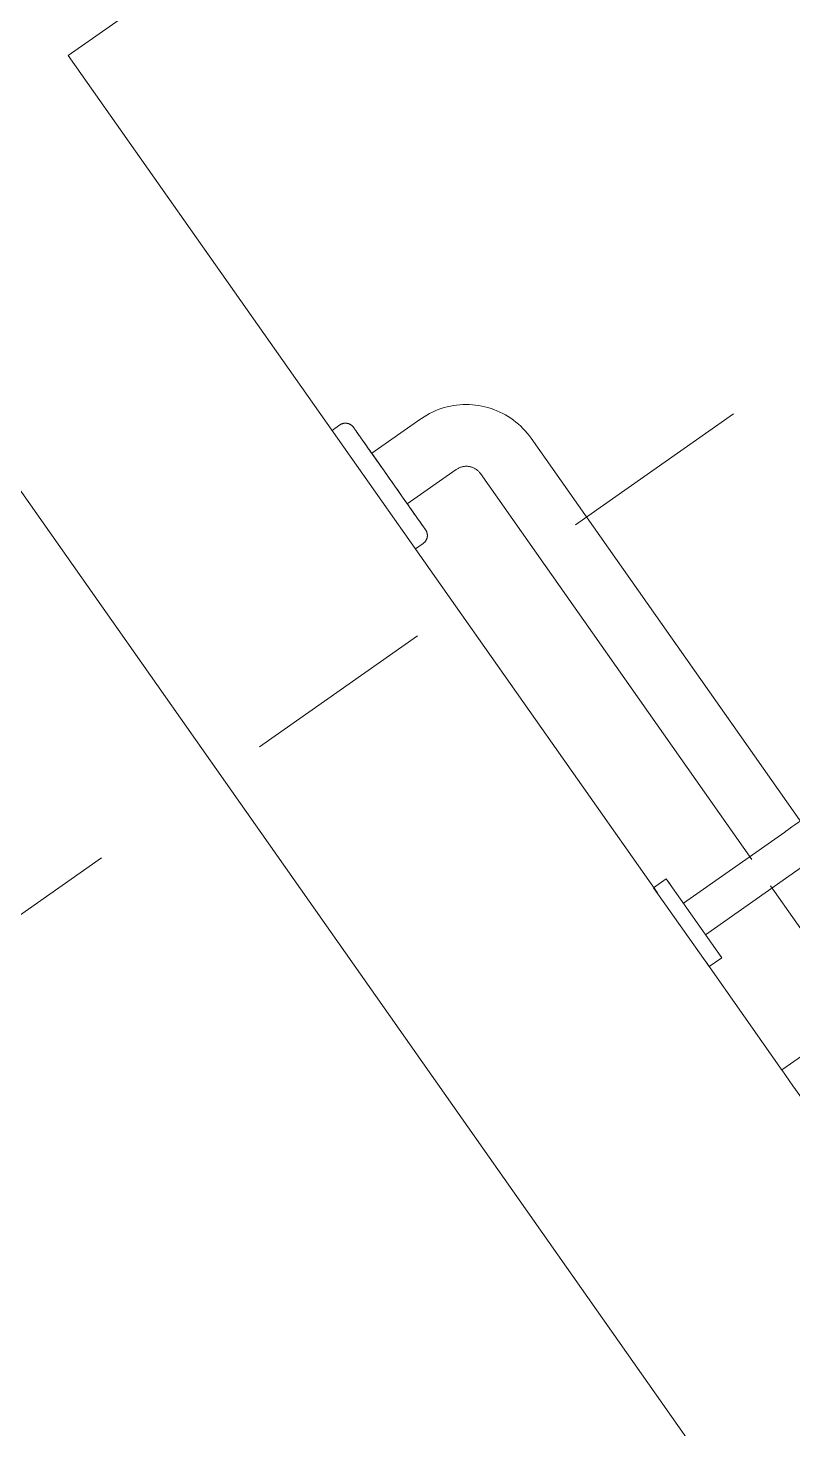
# Model space of a CAD drawing. Extents: x 274235 to 276654, y 142848 to 144425.
# Drawn here: x 276106.393 to 276106.789, y 143066.257 to 143066.983 of the extents above; entities that cross this region are included whole.
import ezdxf

# ---------------------------------------------------------------- set-up
doc = ezdxf.new("R2010")
doc.units = 0
doc.header["$LTSCALE"] = 1.5
doc.linetypes.add('ACM-G-CENTER', pattern=[50.800000000000004, 31.75, -6.350000000000001, 6.350000000000001, -6.350000000000001])
doc.layers.get('0').update_dxf_attribs({"linetype": 'CONTINUOUS', "lineweight": 0})
for name, color, linetype, lineweight in [('_ACM-A-EQPM', 3, 'CONTINUOUS', 5), ('_ACM-A-FLOR-SPCL', 1, 'CONTINUOUS', 5), ('_ACM-A-GRID', 3, 'CONTINUOUS', 5), ('_ACM-A-WALL-FULL', 6, 'CONTINUOUS', 13)]:
    doc.layers.add(name, color=color, linetype=linetype, lineweight=lineweight)

# ---------------------------------------------------------------- blocks, each defined once
blk = doc.blocks.new('FP_237-F5_Working')
at = {"layer": '_ACM-A-FLOR-SPCL'}
blk.add_line((109.9999999998017, 12.77113572671269), (109.9999999998017, 76.8660826688003), dxfattribs=at)
blk = doc.blocks.new('FP_238-F5_Working')
at = {"layer": '_ACM-A-FLOR-SPCL'}
blk.add_line((89.99999999980628, 76.86608266883495), (89.99999999980628, 12.77113572674734), dxfattribs=at)
blk = doc.blocks.new('FP_239-F5_Working')
at = {"layer": '_ACM-A-FLOR-SPCL', "flags": 128}
blk.add_lwpolyline([(109.9999999998017, -37.22886427331059), (109.9999999998017, -37.18886960632899), (109.9999999998017, -37.0689495884164), (109.9999999998017, -36.86929606599633), (109.9999999997324, -36.59022844207703), (109.9999999998017, -36.2321931653114), (109.9999999998017, -35.79576301589386), (109.9999999998017, -35.28163618881363), (109.9999999998017, -34.69063517737541), (109.9999999997324, -34.02370545719532), (109.9999999997324, -33.28191397344417), (109.9999999998017, -32.46644743424886), (109.9999999998017, -31.57861041229635), (109.9999999997324, -30.61982325716981), (109.9999999998017, -29.59161982396117), (109.9999999998017, -28.49564501878385), (109.9999999998017, -27.33365216752691), (109.9999999998017, -26.10750021083068), (109.9999999998017, -24.81915073030841), (109.9999999998017, -23.47066481034535), (109.9999999998017, -22.06419974067303), (109.9999999998017, -20.60200556536702), (109.9999999998017, -19.08642148322333), (109.9999999998017, -17.51987210543894), (109.9999999998017, -15.90486357693762), (109.9999999998017, -14.24397956671228), (109.9999999998017, -12.53987713487622), (109.9999999998017, -10.79528248196793), (109.9999999998017, -9.01298658712758), (109.9999999998017, -7.195840743600456), (109.9999999998017, -5.346751997111551), (109.9999999998017, -3.468678495254426), (109.9999999998017, -1.564624754894066), (109.9999999998017, 0.3623631440998906), (109.9999999998017, 2.309202432136408), (109.9999999998017, 4.272778581713101), (109.9999999998017, 6.249950289783192), (109.9999999997324, 8.237554503471802), (109.9999999998017, 10.23241148002817), (109.9999999998017, 12.23132987380623), (109.9999999998017, 12.77113572671269)], dxfattribs=at)
blk = doc.blocks.new('SHOWER_hand_held - HYTP-020-V233-F5_Working')
at = {"layer": '_ACM-A-FLOR-SPCL'}
for p, q in [((-1.609866158038909e-12, 84.86608267014233), (-10.00000000000154, 84.86608267014233)), ((9.999999999999016, 84.86608267014233), (-1.037978149715224e-12, 84.86608267014233)), ((9.999999999755165, 29.39065137155058), (9.999999999755165, 84.86608266879848)), ((9.999999999755165, 29.39065137155058), (9.999999999755165, 84.86608266879848)), ((75.42822889643976, 84.86608266879848), (75.42822889643976, 76.8660826688003)), ((125.4282288966806, 84.86608267014087), (75.42822889668064, 84.86608267014087)), ((78.77759380206967, 84.86608267014087), (75.42822889668064, 84.86608267014087)), ((125.4282288966806, 84.86608267014087), (122.0788639912916, 84.86608267014087)), ((125.4282288964631, 76.86608266883495), (125.4282288964631, 84.86608266883313)), ((75.42822889668064, 76.86608267014164), (78.77759380206962, 76.86608267014164)), ((75.42822889668064, 76.86608267014164), (125.4282288966806, 76.86608267014164)), ((122.0788639912915, 76.86608267014164), (125.4282288966806, 76.86608267014164))]:
    blk.add_line(p, q, dxfattribs=at)
for name in ['FP_238-F5_Working', 'FP_237-F5_Working', 'FP_239-F5_Working']:
    blk.add_blockref(name, (0, 0), dxfattribs=at)
blk = doc.blocks.new('GRAB_RAIL_horiz - FIRT-003-2091566-F5_Working')
at = {"layer": '_ACM-A-EQPM'}
for p, q in [((268.9505528842906, 81.99999999994671), (25.00000000106852, 81.99999999994671)), ((365.3567834181754, 81.99999999994671), (286.0494471038882, 81.99999999994671)), ((425.0000000010816, 81.99999999994671), (389.643216586019, 81.99999999994671)), ((25.00000000108585, 49.99999999995398), (269.387573632767, 49.99999999995398)), ((286.1602540399675, 49.99999999995398), (367.685867495459, 49.99999999995398)), ((387.3141325087875, 49.99999999995398), (425.0000000010988, 49.99999999995398)), ((-15.99999999892216, 40.9999999999387), (-15.99999999890483, 9.999999999893772)), ((16.00000000108789, 9.999999999893772), (16.00000000107057, 40.9999999999387)), ((434.0000000011141, 40.9999999999387), (434.0000000011141, 9.999999999893772)), ((466.0000000011242, 9.999999999893772), (466.0000000010896, 40.9999999998694)), ((-16.00000000001233, 10.00000000002123), (15.99999999998771, 10.00000000002123)), ((-16.00000000001233, 10.00000000002123), (-15.45481322063743, 10.00000000002123)), ((15.45481322061278, 10.00000000002123), (15.99999999998771, 10.00000000002123)), ((434, 10.00000000002015), (434.5451867793749, 10.00000000002015)), ((434, 10.00000000002015), (466.0000000000001, 10.00000000002015)), ((465.4548132206251, 10.00000000002015), (466.0000000000001, 10.00000000002015)), ((-37.49999999889128, 4.999999999946886), (-37.49999999889128, -6.930349627509713e-11)), ((37.50000000110899, -1.386069925501943e-10), (37.50000000110899, 4.999999999946886)), ((412.5000000011277, 4.999999999946886), (412.5000000011277, -1.386069925501943e-10)), ((487.5000000010587, -6.930349627509713e-11), (487.5000000010587, 4.999999999946886))]:
    blk.add_line(p, q, dxfattribs=at)
at = {"layer": '_ACM-A-EQPM', "flags": 128}
for points in [[(25.00000000106852, 81.99999999994671), (23.360437299453, 81.96720437304467), (21.72349754838124, 81.86886995834247), (20.09179950222624, 81.70515406999475), (18.46795352993249, 81.47631861831924), (16.85455743849275, 81.18272969141162), (15.25419231759702, 80.82485696883796), (13.66941840995851, 80.40327297066197), (12.10277101585816, 79.91865214132213), (10.55675643681102, 79.37176977071486), (9.033847966462918, 78.76350075407773), (7.536481933395499, 78.09481819192024), (6.067053803878752, 77.36679183388314), (4.627914349526281, 76.58058636673414), (3.22136588633316, 75.73745955148989), (1.849658591888147, 74.83876021125835), (0.5149869052476334, 73.88592607312785), (-0.7805139836502804, 72.88048146867713), (-2.034771549712559, 71.82403489470016), (-3.245779248465033, 70.71827644031383), (-4.411599725791848, 69.56497508315134), (-5.530367917724925, 68.36597585942327), (-6.600294033751561, 67.12319691207377), (-7.619666420417571, 65.83862642229887), (-8.586854299248534, 64.51431942893196), (-9.50031037600911, 63.15239454054718), (-10.35857331589473, 61.75503054644923), (-11.16027008119049, 60.32446293105404), (-11.90411812812272, 58.86298029720456), (-12.58892745853696, 57.37292070556014), (-13.21360252356108, 55.85666793345518), (-13.77714397634268, 54.31664766195936), (-14.27865027074213, 52.75532359481258), (-14.71731910372892, 51.17519351762021), (-15.09244869877844, 49.578785301467), (-15.40343892841538, 47.96865285885015), (-15.64979227472554, 46.34737205816892), (-15.83111462494262, 44.71753660293871), (-15.94711590188481, 43.08175388217497), (-15.99761052835752, 41.4426407992929), (-15.99999999892216, 40.9999999999387)], [(466.0000000010896, 40.9999999998694), (465.9672043742221, 42.63956270158888), (465.8688699594853, 44.27650245267796), (465.7051540711029, 45.90820049883296), (465.4763186195141, 47.53204647112671), (465.1827296925891, 49.14544256258377), (464.8248569700154, 50.74580768347951), (464.4032729718568, 52.33058159106604), (463.918652142465, 53.89722898513173), (463.3717697718751, 55.4432435641962), (462.7635007552205, 56.96615203457895), (462.0948181931324, 58.46351806762905), (461.3667918350779, 59.93294619707649), (460.5805863679116, 61.37208565151559), (459.7374595526501, 62.77863411467406), (458.8387602123839, 64.15034140910176), (457.88592607434, 65.48501309579424), (456.8804814698893, 66.78051398469215), (455.8240348959123, 68.03477155071978), (454.7182764414913, 69.24577924947225), (453.5649750843115, 70.41159972679907), (452.3659758606008, 71.53036791874948), (451.1231969132513, 72.60029403474145), (449.8386264234763, 73.61966642139014), (448.5143194300401, 74.58685430027309), (447.15239454169, 75.50031037706832), (445.7550305476787, 76.3585733168673), (444.3244629322489, 77.16027008219771), (442.8629802984514, 77.90411812911262), (441.3729207067896, 78.58892745954418), (439.8566679346154, 79.21360252458562), (438.3166476630849, 79.77714397738455), (436.7553235960074, 80.27865027183599), (435.1751935188324, 80.71731910478812), (433.5787853026445, 81.092448699751), (431.9686528600276, 81.40343892947458), (430.3473720593291, 81.64979227580207), (428.7175366041508, 81.83111462596717), (427.0817538833698, 81.94711590297867), (425.4426408005224, 81.99761052933009), (425.0000000010816, 81.99999999994671)], [(16.00000000107057, 40.9999999999387), (16.00719904115013, 41.35990400764167), (16.0287846443432, 41.71923224563998), (16.06472227839822, 42.07740986554963), (16.114954450694, 42.43386385947961), (16.17940080051735, 42.78802397705567), (16.25795822743053, 43.13932363780096), (16.35050105631744, 43.48720083693261), (16.45688123838118, 43.83109904547564), (16.57692858797132, 44.17046809942676), (16.71045105506801, 44.50476508067113), (16.85723503212316, 44.83345518549377), (17.01704569609056, 45.15601257978469), (17.1896273840161, 45.47192124052199), (17.37470400198049, 45.78067578124574), (17.57197946689162, 46.08178226048331), (17.78113818012202, 46.37475897222503), (18.00184553233289, 46.65913721609395), (18.23374843884353, 46.9344620476948), (18.47647590443757, 47.20029300595416), (18.72963961696473, 47.45620481800633), (18.99283456852536, 47.70178807968441), (19.26563970331954, 47.93664990995313), (19.54761859129439, 48.16041458025393), (19.83832012641146, 48.3727241146733), (20.13727924828668, 48.5732388632212), (20.44401768602479, 48.76163804510124), (20.75804472355521, 48.93762026190307), (21.07885798465004, 49.10090397946951), (21.40594423642879, 49.25122797885452), (21.7387802107954, 49.38835177359942), (22.07683344115672, 49.51205599499117), (22.41956311438762, 49.62214274253002), (22.76642093624119, 49.71843590099306), (23.11685200805519, 49.80078142187576), (23.4702957149977, 49.86904756976583), (23.82618662245586, 49.92312513364959), (24.18395538094892, 49.9629276007945), (24.54302963672421, 49.98839129570261), (24.9028349475509, 49.9994754819867), (25.00000000106852, 49.99999999995398)], [(425.0000000010816, 49.99999999995398), (425.3599040088018, 49.99280095983977), (425.7192322468175, 49.97121535669867), (426.0774098667098, 49.93527772259167), (426.4338638606225, 49.88504555031323), (426.7880239782505, 49.82059920052452), (427.1393236389438, 49.74204177361135), (427.4872008381967, 49.64949894474176), (427.8310990466358, 49.54311876267803), (428.1704681005696, 49.4230714129666), (428.5047650819006, 49.28954894592189), (428.8334551866886, 49.14276496891871), (429.1560125809968, 48.98295430493399), (429.4719212416995, 48.81037261699112), (429.7806757823712, 48.62529599906139), (430.0817822616781, 48.4280205341156), (430.3747589733852, 48.21886182085054), (430.6591372172541, 47.99815446867433), (430.9344620488376, 47.76625156212904), (431.2002930071143, 47.52352409655232), (431.4562048191838, 47.27036038407714), (431.7017880808446, 47.00716543246454), (431.9366499111999, 46.73436029767036), (432.1604145814141, 46.45238140973015), (432.3727241158161, 46.16167987452646), (432.5732388643987, 45.86272075275519), (432.7616380463307, 45.55598231498243), (432.9376202630805, 45.24195527743468), (433.1009039807163, 44.92114201637451), (433.2512279800147, 44.59405576459576), (433.3883517747942, 44.26121979017717), (433.5120559961513, 43.92316655985051), (433.6221427437249, 43.58043688663692), (433.7184359021532, 43.23357906480069), (433.8007814230186, 42.88314799288273), (433.8690475710126, 42.5297042859922), (433.9231251348271, 42.17381337853404), (433.9629276019547, 41.81604462007563), (433.9883912968627, 41.45697036435231), (433.9994754831642, 41.09716505342167), (434.0000000010968, 40.9999999999387)], [(-37.49999999889128, 4.999999999946886), (-37.49600053216886, 5.199946670854479), (-37.48400853041226, 5.39957346981173), (-37.46404317811135, 5.598561036328102), (-37.4361364157402, 5.796591032971264), (-37.40033288809136, 5.99334665391616), (-37.35668987313575, 6.188513132038679), (-37.30527719040347, 6.381778242682777), (-37.24617708931856, 6.572832803061465), (-37.17948411727976, 6.761371166321442), (-37.10530496890811, 6.947091711518806), (-37.02375831495392, 7.129697325278357), (-36.93497461276907, 7.308895877631404), (-36.83909589725295, 7.484400689121322), (-36.7362755539009, 7.655930989523404), (-36.62667807340049, 7.823212366862208), (-36.51047878827826, 7.985977206726421), (-36.38786359265369, 8.143965120010035), (-36.25902864458067, 8.296923359772881), (-36.12418005258782, 8.444607225487927), (-35.98353354558594, 8.586780454398104), (-35.83731412806574, 8.723215599774813), (-35.68575571984098, 8.853694394414743), (-35.52910078205214, 8.97800810006811), (-35.36759992925745, 9.095957841481505), (-35.20151152820026, 9.207354923946514), (-35.03110128502012, 9.312021136086697), (-34.8566418197293, 9.409789034348433), (-34.67841223029377, 9.500502210789637), (-34.49669764590294, 9.584015543750501), (-34.31178877126445, 9.660195429742998), (-34.12398142105794, 9.728919997113554), (-33.9335760470427, 9.790079301340302), (-33.74087725712598, 9.843575500509543), (-33.54619332833272, 9.88932301208024), (-33.34983571334733, 9.927248649827744), (-33.15211854255072, 9.95729174089738), (-32.95335812118878, 9.979404222621453), (-32.75387242356087, 9.993550719792621), (-32.55398058419346, 9.999708601076964), (-32.49999999889242, 9.999999999893772)], [(-32.49999999889242, 9.999999999893772), (-32.47400346533532, 9.999999999893772), (-32.39605545370946, 9.999999999893772), (-32.26628066410003, 9.999999999893772), (-32.08488670857501, 9.999999999963075), (-31.85216377871893, 9.999999999893772), (-31.56848418155942, 9.999999999963075), (-31.23430174395553, 9.999999999893772), (-30.85015108653975, 9.999999999893772), (-30.41664676837418, 9.999999999893772), (-29.93448230394979, 9.999999999893772), (-29.40442905351615, 9.999999999893772), (-28.82733498920197, 9.999999999893772), (-28.20412333838185, 9.999999999893772), (-27.53579110683609, 9.999999999893772), (-26.82340748343618, 9.999999999893772), (-26.06811213013302, 9.999999999893772), (-25.2711133582874, 9.999999999893772), (-24.43368619598605, 9.999999999963075), (-23.55717034795462, 9.999999999893772), (-22.64296805267627, 9.999999999893772), (-21.69254183874295, 9.999999999893772), (-20.70741218534263, 9.999999999893772), (-19.68915508975851, 9.999999999893772), (-18.6393995462292, 9.999999999893772), (-17.5598249395654, 9.999999999893772), (-16.45215835892914, 9.999999999893772), (-15.31817183453009, 9.999999999893772)], [(32.50000000109281, 9.999999999893772), (32.47400346757036, 9.999999999893772), (32.39605545590985, 9.999999999893772), (32.26628066633507, 9.999999999893772), (32.08488671081005, 9.999999999893772), (31.85216378093665, 9.999999999893772), (31.56848418377713, 9.999999999893772), (31.23430174619057, 9.999999999893772), (30.85015108879211, 9.999999999893772), (30.41664677066119, 9.999999999893772), (29.93448230618483, 9.999999999893772), (29.40442905571654, 9.999999999893772), (28.82733499138503, 9.999999999963075), (28.20412334065154, 9.999999999893772), (27.53579110901915, 9.999999999893772), (26.82340748567121, 9.999999999893772), (26.06811213235073, 9.999999999893772), (25.27111336048779, 9.999999999893772), (24.43368619818643, 9.999999999893772), (23.557170350155, 9.999999999963075), (22.64296805487666, 9.999999999893772), (21.69254184092602, 9.999999999893772), (20.70741218757767, 9.999999999893772), (19.68915509201088, 9.999999999893772), (18.63939954842958, 9.999999999963075), (17.55982494180044, 9.999999999893772), (16.45215836119883, 9.999999999893772), (15.31817183673047, 9.999999999893772), (14.15967950507038, 9.999999999893772), (12.9785347068072, 9.999999999893772), (11.77662702157036, 9.999999999963075), (10.5558792453407, 9.999999999963075), (9.318244314137656, 9.999999999963075), (8.065702179800246, 9.999999999893772), (6.800256642574777, 9.999999999893772), (5.523932145342997, 9.999999999963075), (4.238770535069716, 9.999999999963075), (2.946827796182515, 9.999999999893772), (1.650170761462459, 9.999999999893772), (0.3508738055049889, 9.999999999893772), (-0.9489844736874148, 9.999999999893772), (-2.24732458014687, 9.999999999893772), (-3.542069446681171, 9.999999999893772), (-4.831147757699227, 9.999999999963075), (-6.112497262905754, 9.999999999893772), (-7.384068076442237, 9.999999999963075), (-8.643825956189767, 9.999999999893772), (-9.88975555831321, 9.999999999893772), (-11.11986366131182, 9.999999999963075), (-12.33218235449985, 9.999999999893772), (-13.52477218663767, 9.999999999893772), (-14.69572526845864, 9.999999999893772), (-15.84316832472587, 9.999999999893772), (-16.96526569136581, 9.999999999893772), (-18.06022225199604, 9.999999999893772), (-19.12628630968884, 9.999999999893772), (-20.1617523893101, 9.999999999893772), (-21.16496396603257, 9.999999999963075), (-22.13431611534565, 9.999999999893772), (-23.06825808062868, 9.999999999893772), (-23.96529575393879, 9.999999999893772), (-24.82399406642721, 9.999999999963075), (-25.64297928384426, 9.999999999893772), (-26.42094120458637, 9.999999999893772), (-27.1566352556244, 9.999999999893772), (-27.8488844833852, 9.999999999893772), (-28.49658143671022, 9.999999999893772), (-29.09868993866876, 9.999999999893772), (-29.65424674412429, 9.999999999893772), (-30.16236308068042, 9.999999999893772), (-30.62222607059798, 9.999999999893772), (-31.03310003120592, 9.999999999893772), (-31.39432765183051, 9.999999999893772), (-31.70533104525075, 9.999999999893772), (-31.96561267248417, 9.999999999893772), (-32.17475613839097, 9.999999999893772), (-32.33242685802715, 9.999999999893772), (-32.43837259196207, 9.999999999893772), (-32.49242384952077, 9.999999999893772), (-32.49999999889242, 9.999999999893772)], [(15.84316832697823, 9.999999999893772), (16.9652656936355, 9.999999999893772), (18.0602222542484, 9.999999999893772), (19.12628631188923, 9.999999999893772), (20.16175239154513, 9.999999999893772), (21.1649639682676, 9.999999999893772), (22.13431611759802, 9.999999999893772), (23.06825808286371, 9.999999999893772), (23.96529575619115, 9.999999999893772), (24.82399406864493, 9.999999999893772), (25.64297928604465, 9.999999999893772), (26.42094120682141, 9.999999999893772), (27.15663525785945, 9.999999999963075), (27.84888448560291, 9.999999999893772), (28.49658143891061, 9.999999999893772), (29.09868994092112, 9.999999999893772), (29.65424674635933, 9.999999999893772), (30.16236308291545, 9.999999999893772), (30.62222607281569, 9.999999999963075), (31.03310003344095, 9.999999999963075), (31.39432765404822, 9.999999999893772), (31.70533104746846, 9.999999999893772), (31.96561267473653, 9.999999999893772), (32.17475614060868, 9.999999999963075), (32.3324268602622, 9.999999999963075), (32.43837259417978, 9.999999999893772), (32.4924238517558, 9.999999999893772), (32.50000000109281, 9.999999999893772)], [(32.50000000109281, 9.999999999893772), (32.69994667203505, 9.99600053324066), (32.89957347095765, 9.984008531380097), (33.09856103754333, 9.964043179183136), (33.29659103415184, 9.936136416829322), (33.49334665507941, 9.900332889076527), (33.68851313323658, 9.856689874155563), (33.881778243898, 9.805277191457936), (34.0728328041554, 9.746177090373022), (34.26137116745004, 9.679484118334221), (34.44709171266472, 9.605304969945246), (34.62969732640695, 9.523758316008388), (34.80889587879465, 9.434974613771557), (34.98440069030189, 9.339095898324741), (35.15593099070397, 9.236275555007342), (35.32321236807743, 9.126678074420306), (35.48597720790699, 9.010478789350055), (35.64396512115595, 8.8878635936735), (35.79692336097078, 8.759028645600484), (35.94460722668583, 8.624180053590317), (36.08678045557868, 8.483533546675062), (36.22321560092073, 8.337314129120205), (36.35369439557799, 8.185755720947418), (36.47800810126601, 8.029100783141258), (36.5959578426101, 7.867599930311918), (36.70735492512708, 7.701511529289383), (36.81202113730192, 7.531101286074591), (36.90978903549435, 7.356641820801087), (37.00050221197021, 7.178412231330913), (37.08401554493107, 6.996697647009387), (37.1601954309409, 6.811788772301589), (37.22891999831145, 6.62398142211241), (37.29007930257285, 6.433576048097166), (37.34357550169011, 6.240877258180444), (37.38932301327814, 6.046193329352536), (37.42724865100831, 5.849835714436449), (37.4572917420433, 5.652118543657162), (37.4794042237847, 5.453358122191275), (37.49355072097319, 5.253872424598012), (37.49970860224021, 5.053980585230602), (37.50000000110899, 4.999999999946886)], [(412.5000000011277, 4.999999999946886), (412.5039994678501, 5.199946670854479), (412.5159914696241, 5.39957346981173), (412.5359568218557, 5.598561036397405), (412.5638635842787, 5.796591032971264), (412.5996671119449, 5.99334665391616), (412.6433101269005, 6.188513132038679), (412.6947228095809, 6.381778242752079), (412.7538229107004, 6.572832802992162), (412.8205158827565, 6.761371166252139), (412.8946950311109, 6.947091711449502), (412.9762416850131, 7.129697325209054), (413.0650253872499, 7.308895877631404), (413.1609041027487, 7.484400689121322), (413.2637244460488, 7.655930989523404), (413.3733219266011, 7.823212366862208), (413.4895212117407, 7.985977206726421), (413.6121364073826, 8.143965120010035), (413.7409713554383, 8.296923359772881), (413.8758199474311, 8.444607225487927), (414.0164664543984, 8.586780454398104), (414.1626858719359, 8.723215599774813), (414.314244280126, 8.853694394484046), (414.4708992178975, 8.978008100137414), (414.6324000707615, 9.095957841481505), (414.7984884717841, 9.207354924015817), (414.9688987149988, 9.312021136086697), (415.143358180255, 9.409789034348433), (415.3215877697425, 9.500502210789637), (415.503302354116, 9.584015543750501), (415.6882112287545, 9.660195429812303), (415.876018578961, 9.728919997113554), (416.0664239529763, 9.790079301340302), (416.2591227429103, 9.843575500509543), (416.4538066717036, 9.88932301208024), (416.6501642866023, 9.927248649827744), (416.8478814574856, 9.957291740828078), (417.0466418788302, 9.979404222552148), (417.2461275764581, 9.993550719792621), (417.4460194158255, 9.999708601076964), (417.5000000011439, 9.999999999893772)], [(417.5000000011439, 9.999999999893772), (417.525996534649, 9.999999999893772), (417.6039445463095, 9.999999999893772), (417.7337193359189, 9.999999999893772), (417.915113291444, 9.999999999893772), (418.1478362213001, 9.999999999893772), (418.4315158184422, 9.999999999893772), (418.7656982560288, 9.999999999893772), (419.1498489134792, 9.999999999893772), (419.5833532316101, 9.999999999893772), (420.0655176960692, 9.999999999893772), (420.5955709464682, 9.999999999963075), (421.1726650107997, 9.999999999963075), (421.7958766616024, 9.999999999893772), (422.4642088932002, 9.999999999893772), (423.1765925165828, 9.999999999893772), (423.9318878699033, 9.999999999893772), (424.7288866417315, 9.999999999893772), (425.5663138040329, 9.999999999893772), (426.442829652047, 9.999999999963075), (427.35703194736, 9.999999999893772), (428.3074581612934, 9.999999999893772), (429.2925878146937, 9.999999999893772), (430.3108449102258, 9.999999999893772), (431.3606004537725, 9.999999999963075), (432.4401750603843, 9.999999999963075), (433.5478416410552, 9.999999999893772), (434.6818281654542, 9.999999999963075)], [(482.5000000011118, 9.999999999893772), (482.4740034675893, 9.999999999893772), (482.3960554559288, 9.999999999893772), (482.2662806663541, 9.999999999893772), (482.0848867107597, 9.999999999893772), (481.8521637809383, 9.999999999893772), (481.5684841838134, 9.999999999893772), (481.2343017462096, 9.999999999893772), (480.8501510887938, 9.999999999893772), (480.4166467705936, 9.999999999893772), (479.9344823062038, 9.999999999893772), (479.4044290557529, 9.999999999963075), (478.8273349914214, 9.999999999963075), (478.2041233406012, 9.999999999963075), (477.5357911090555, 9.999999999893772), (476.8234074856902, 9.999999999893772), (476.0681121323178, 9.999999999893772), (475.2711133605241, 9.999999999893772), (474.4336861981708, 9.999999999963075), (473.5571703501566, 9.999999999893772), (472.6429680548956, 9.999999999893772), (471.6925418409623, 9.999999999893772), (470.7074121875273, 9.999999999893772), (469.6891550920299, 9.999999999893772), (468.6393995484486, 9.999999999893772), (467.5598249418194, 9.999999999893772), (466.4521583611485, 9.999999999893772), (465.3181718367495, 9.999999999893772), (464.1596795050893, 9.999999999893772), (462.9785347068435, 9.999999999893772), (461.7766270215893, 9.999999999963075), (460.5558792453423, 9.999999999893772), (459.3182443141393, 9.999999999893772), (458.0657021798193, 9.999999999893772), (456.8002566425938, 9.999999999893772), (455.523932145362, 9.999999999893772), (454.2387705350887, 9.999999999893772), (452.9468277962015, 9.999999999893772), (451.6501707614814, 9.999999999893772), (450.3508738054893, 9.999999999963075), (449.0510155263316, 9.999999999893772), (447.7526754198548, 9.999999999963075), (446.4579305533378, 9.999999999893772), (445.1688522423198, 9.999999999893772), (443.8875027371132, 9.999999999893772), (442.6159319235941, 9.999999999963075), (441.3561740438465, 9.999999999893772), (440.1102444416711, 9.999999999963075), (438.8801363387071, 9.999999999893772), (437.6678176455191, 9.999999999893772), (436.475227813312, 9.999999999893772), (435.3042747315603, 9.999999999893772), (434.1568316752931, 9.999999999893772), (433.0347343085838, 9.999999999963075), (431.9397777479883, 9.999999999893772), (430.8737136903301, 9.999999999893772), (429.8382476107089, 9.999999999963075), (428.8350360340037, 9.999999999893772), (427.8656838846733, 9.999999999893772), (426.9317419193903, 9.999999999893772), (426.0347042460455, 9.999999999893772), (425.1760059335917, 9.999999999893772), (424.357020716192, 9.999999999893772), (423.5790587953633, 9.999999999963075), (422.8433647443252, 9.999999999893772), (422.1511155166511, 9.999999999893772), (421.5034185633087, 9.999999999963075), (420.9013100613502, 9.999999999963075), (420.345753255912, 9.999999999893772), (419.8376369193385, 9.999999999893772), (419.377773929421, 9.999999999893772), (418.966899968813, 9.999999999893772), (418.6056723482058, 9.999999999893772), (418.2946689547509, 9.999999999893772), (418.0343873275348, 9.999999999893772), (417.8252438616453, 9.999999999893772), (417.6675731419225, 9.999999999893772), (417.5616274080396, 9.999999999893772), (417.5075761504982, 9.999999999893772), (417.5000000011439, 9.999999999893772)], [(465.8431683269799, 9.999999999893772), (466.9652656936198, 9.999999999893772), (468.06022225425, 9.999999999893772), (469.1262863118736, 9.999999999963075), (470.1617523914948, 9.999999999963075), (471.1649639682173, 9.999999999893772), (472.1343161175997, 9.999999999893772), (473.0682580828827, 9.999999999893772), (473.9652957562101, 9.999999999893772), (474.8239940686119, 9.999999999963075), (475.6429792860636, 9.999999999893772), (476.4209412068404, 9.999999999893772), (477.1566352578438, 9.999999999893772), (477.8488844855526, 9.999999999893772), (478.496581438895, 9.999999999963075), (479.0986899408535, 9.999999999963075), (479.654246746309, 9.999999999893772), (480.1623630828651, 9.999999999893772), (480.6222260728173, 9.999999999893772), (481.0331000334253, 9.999999999893772), (481.3943276540152, 9.999999999893772), (481.7053310474874, 9.999999999893772), (481.9656126746689, 9.999999999963075), (482.174756140593, 9.999999999893772), (482.3324268602639, 9.999999999893772), (482.4383725941988, 9.999999999893772), (482.4924238517748, 9.999999999893772), (482.5000000011118, 9.999999999893772)], [(482.5000000011118, 9.999999999893772), (482.6999466720194, 9.99600053324066), (482.8995734709073, 9.9840085314494), (483.098561037545, 9.964043179183136), (483.2965910341708, 9.936136416829322), (483.4933466550638, 9.90033288914583), (483.6885131332382, 9.856689874224868), (483.881778243917, 9.805277191457936), (484.0728328041744, 9.746177090303718), (484.2613711674517, 9.679484118264918), (484.4470917126144, 9.605304969945246), (484.6296973264432, 9.523758316008388), (484.8088958788136, 9.434974613771557), (484.9844006903209, 9.339095898324741), (485.155930990671, 9.236275555007342), (485.3232123680444, 9.12667807448961), (485.485977207926, 9.010478789350055), (485.6439651211749, 8.8878635936735), (485.7969233609551, 8.759028645600484), (485.9446072266355, 8.62418005365962), (486.0867804555976, 8.483533546675062), (486.2232156009397, 8.337314129120205), (486.353694395597, 8.185755720878115), (486.478008101285, 8.029100783141258), (486.5959578426118, 7.867599930242614), (486.7073549251461, 7.701511529220079), (486.8120211373036, 7.531101286074591), (486.909789035496, 7.356641820801087), (487.0005022119719, 7.178412231330913), (487.0840155449328, 6.996697646940084), (487.1601954309252, 6.811788772301589), (487.2289199983477, 6.62398142211241), (487.2900793025052, 6.433576048097166), (487.3435755016744, 6.240877258180444), (487.3893230132625, 6.046193329352536), (487.4272486510446, 5.849835714436449), (487.4572917420276, 5.652118543587858), (487.4794042238037, 5.453358122191275), (487.4935507209575, 5.253872424598012), (487.4997086022419, 5.053980585230602), (487.5000000010587, 4.999999999946886)]]:
    blk.add_lwpolyline(points, dxfattribs=at)
blk = doc.blocks.new('5f0512')
at = {"layer": '_ACM-A-GRID', "linetype": 'ACM-G-CENTER'}
blk.add_line((-159431.5794705858, -116924.1770981264), (-105974.3069626391, -63466.90459016978), dxfattribs=at)
at = {"layer": '_ACM-A-WALL-FULL', "lineweight": 18}
for p, q in [((-134417.6771020946, -91415.29998266418), (-133728.2479907727, -90725.87087134237)), ((-134042.6127199737, -91790.36436478526), (-134417.6771020946, -91415.29998266418)), ((-134523.7431192726, -91521.36599984218), (-133851.9916771451, -92193.1174419698)), ((-133963.1200544247, -91869.85703033407), (-134011.9940981888, -91820.9829865701))]:
    blk.add_line(p, q, dxfattribs=at)
at = {"layer": '_ACM-A-EQPM', "rotation": 314.99999999999}
blk.add_blockref('GRAB_RAIL_horiz - FIRT-003-2091566-F5_Working', (-134223.2227373046, -91609.7543474544), dxfattribs=at)
at = {"layer": '_ACM-A-FLOR-SPCL', "rotation": 134.9999999999897}
blk.add_blockref('SHOWER_hand_held - HYTP-020-V233-F5_Working', (-133896.2805448569, -91816.67777480418), dxfattribs=at)

msp = doc.modelspace()

# ---------------------------------------------------------------- block references
at = {"xscale": 0.0009999999999999994, "yscale": 0.001, "zscale": 0.001, "rotation": 350.1075696352769}
msp.add_blockref('5f0512', (276254.5380815538, 143133.931731411), dxfattribs=at)

doc.saveas('drawing.dxf')
